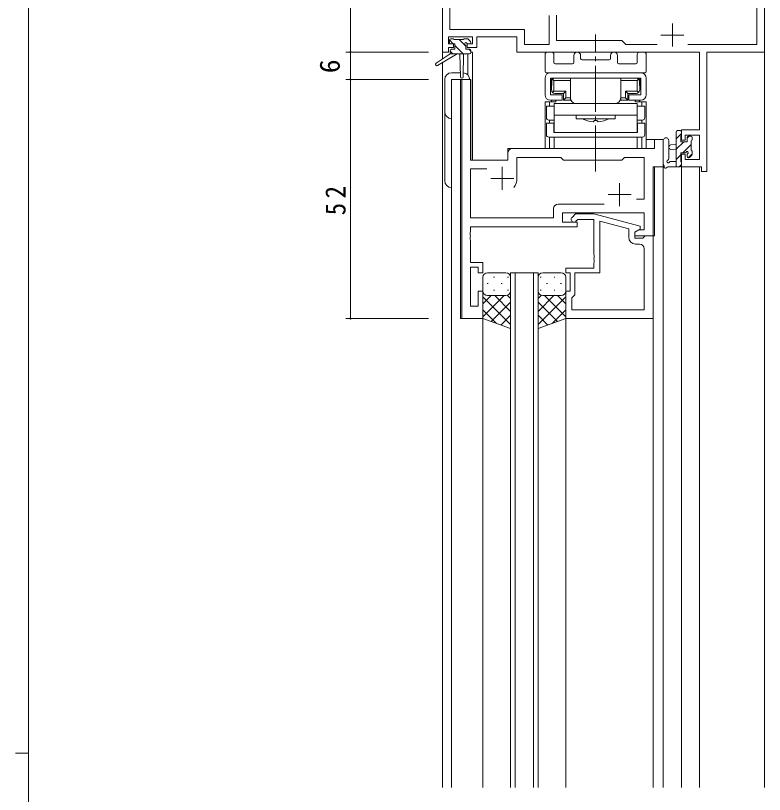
# Model space of a CAD drawing. Units: millimetres on the paper. Extents: x -397 to 397, y -282 to 282.
# Drawn here: x -396.7 to -233.9, y 7.8 to 177.2 of the extents above; entities that cross this region are included whole.
import ezdxf
from ezdxf.enums import TextEntityAlignment as Align

# ---------------------------------------------------------------- set-up
doc = ezdxf.new("R2010")
doc.units = ezdxf.units.MM
doc.linetypes.add('USER2', pattern=[13, 10, -1, 1, -1])
for name, color, linetype, lineweight in [('0-1_YKK_ZWAK', 7, 'Continuous', 18), ('0-3_YKK_11', 7, 'Continuous', 18), ('0-4_YKK_12', 2, 'Continuous', 18), ('0-5_YKK_13', 4, 'Continuous', 18), ('0-6_YKK_D', 6, 'Continuous', 18)]:
    doc.layers.add(name, color=color, linetype=linetype, lineweight=lineweight)
doc.styles.add('ＭＳ ゴシック', font='')
doc.styles.get('ＭＳ ゴシック').set_extended_font_data('MS Gothic')

msp = doc.modelspace()

# ---------------------------------------------------------------- linework, layer by layer
at = {"layer": '0-1_YKK_ZWAK'}
for p, q in [((-393.908, -245.7), (-393.908, 279.3)), ((-396.708, 16.8), (-393.908, 16.8))]:
    msp.add_line(p, q, dxfattribs=at)
at = {"layer": '0-3_YKK_11'}
for p, q in [((-303.908, 203.351), (-303.908, 169.3)), ((-302.278, 202.753), (-302.278, 174.23)), ((-235.538, 198.4), (-235.538, 170.93)), ((-233.908, 169.3), (-233.908, 199.3)), ((-280.738, 170.93), (-280.738, 177.23)), ((-279.108, 171.8), (-279.108, 177.3)), ((-253.908, 175.5), (-253.908, 170.5)), ((-302.278, 174.23), (-286.078, 174.23)), ((-286.078, 174.23), (-286.078, 170.93)), ((-256.408, 173), (-251.408, 173)), ((-302.608, 172.6), (-297.408, 172.6)), ((-302.608, 171.1), (-302.608, 172.6)), ((-297.408, 172.6), (-297.408, 171.1)), ((-296.408, 172.6), (-287.708, 172.6)), ((-296.408, 170.3), (-296.408, 172.6)), ((-287.708, 172.6), (-287.708, 169.3)), ((-264.908, 171.8), (-279.108, 171.8)), ((-264.038, 170.93), (-264.908, 171.8)), ((-301.508, 171.1), (-302.608, 171.1)), ((-302.608, 170.3), (-301.508, 170.3)), ((-302.608, 169.3), (-302.608, 170.3)), ((-301.508, 170.3), (-301.508, 171.1)), ((-298.508, 171.1), (-298.508, 170.3)), ((-297.408, 171.1), (-298.508, 171.1)), ((-298.508, 170.3), (-296.408, 170.3)), ((-286.078, 170.93), (-280.738, 170.93)), ((-257.259, 170.93), (-264.038, 170.93)), ((-235.538, 170.93), (-250.558, 170.93)), ((-303.908, 169.3), (-302.608, 169.3)), ((-287.708, 169.3), (-248.038, 169.3)), ((-248.038, 169.3), (-248.038, 152.4)), ((-246.408, 169.3), (-233.908, 169.3)), ((-246.408, 143.3), (-246.408, 169.3)), ((-297.778, 163.3), (-299.708, 163.3)), ((-299.708, 163.3), (-299.708, 111.3)), ((-297.778, 145.8), (-297.778, 163.3)), ((-251.908, 152.4), (-251.908, 150.1)), ((-248.038, 152.4), (-251.908, 152.4)), ((-251.108, 151.2), (-248.038, 151.2)), ((-251.108, 150.1), (-251.108, 151.2)), ((-248.038, 151.2), (-248.038, 145.93)), ((-257.838, 150.3), (-257.838, 148.3)), ((-255.908, 150.3), (-257.838, 150.3)), ((-255.908, 144.3), (-255.908, 150.3)), ((-251.908, 150.1), (-251.108, 150.1)), ((-257.838, 148.3), (-288.708, 148.3)), ((-289.708, 145.8), (-297.778, 145.8)), ((-289.708, 147.3), (-289.708, 145.8)), ((-287.708, 146.37), (-278.178, 146.37)), ((-287.708, 141.8), (-287.708, 146.37)), ((-278.178, 146.37), (-277.608, 145.8)), ((-277.608, 145.8), (-264.908, 145.8)), ((-264.908, 145.8), (-264.338, 146.37)), ((-264.338, 146.37), (-260.038, 146.37)), ((-260.038, 146.37), (-260.038, 137.3)), ((-251.908, 147.1), (-251.908, 144.3)), ((-251.108, 147.1), (-251.908, 147.1)), ((-251.108, 145.93), (-251.108, 147.1)), ((-248.038, 145.93), (-251.108, 145.93)), ((-290.908, 144.3), (-290.908, 139.3)), ((-258.108, 144.3), (-255.908, 144.3)), ((-258.108, 129.3), (-258.108, 144.3)), ((-251.908, 144.3), (-247.608, 144.3)), ((-247.608, 144.3), (-247.608, 143.3)), ((-297.778, 143.87), (-294.259, 143.87)), ((-297.778, 133.23), (-297.778, 143.87)), ((-247.608, 143.3), (-246.408, 143.3)), ((-293.408, 141.8), (-288.408, 141.8)), ((-265.408, 140.8), (-265.408, 135.8)), ((-267.908, 138.3), (-262.908, 138.3)), ((-260.038, 137.3), (-261.742, 137.3)), ((-268.759, 136.23), (-278.738, 136.23)), ((-268.759, 136.23), (-278.738, 136.23)), ((-279.738, 135.23), (-279.738, 133.23)), ((-277.808, 134.3), (-260.038, 134.3)), ((-277.808, 132.3), (-277.808, 134.3)), ((-275.732, 133.324), (-274.957, 134.1)), ((-274.957, 134.1), (-271.012, 134.1)), ((-271.012, 134.1), (-260.908, 131.393)), ((-260.038, 134.3), (-260.038, 130.6)), ((-279.738, 133.23), (-297.778, 133.23)), ((-274.608, 132.3), (-277.808, 132.3)), ((-274.46, 132.9), (-274.884, 132.476)), ((-274.608, 131.3), (-274.608, 132.3)), ((-271.008, 132.9), (-274.46, 132.9)), ((-271.008, 125.258), (-271.008, 132.9)), ((-269.708, 132.508), (-269.708, 121.3)), ((-263.408, 130.82), (-269.708, 132.508)), ((-297.778, 131.3), (-274.608, 131.3)), ((-297.778, 130.258), (-297.778, 131.3)), ((-263.408, 129), (-263.408, 130.82)), ((-260.908, 130.793), (-262.108, 130.1)), ((-261.242, 130.6), (-262.108, 130.1)), ((-260.038, 130.6), (-261.242, 130.6)), ((-260.908, 131.393), (-260.908, 130.793)), ((-297.898, 130.075), (-297.778, 130.258)), ((-297.898, 129.525), (-297.898, 130.075)), ((-297.778, 129.342), (-297.898, 129.525)), ((-297.898, 129.075), (-297.778, 129.258)), ((-297.898, 128.525), (-297.898, 129.075)), ((-297.778, 129.258), (-297.778, 129.342)), ((-262.108, 130.1), (-262.108, 129.3)), ((-262.108, 130.1), (-262.108, 128.8)), ((-262.108, 129.3), (-258.108, 129.3)), ((-262.108, 128.8), (-260.308, 128.8)), ((-260.308, 128.8), (-260.108, 129)), ((-260.108, 129), (-259.808, 129.3)), ((-259.808, 129.3), (-258.108, 129.3)), ((-258.108, 129.3), (-258.108, 111.3)), ((-297.778, 128.342), (-297.898, 128.525)), ((-297.778, 123.5), (-297.778, 128.342)), ((-261.038, 127.5), (-261.908, 127.5)), ((-260.038, 113.23), (-260.038, 126.5)), ((-270.888, 125.075), (-271.008, 125.258)), ((-271.008, 124.342), (-270.888, 124.525)), ((-271.008, 124.258), (-271.008, 124.342)), ((-270.888, 124.075), (-271.008, 124.258)), ((-270.888, 124.525), (-270.888, 125.075)), ((-270.888, 123.525), (-270.888, 124.075)), ((-295.108, 123.5), (-297.778, 123.5)), ((-297.778, 122.5), (-296.108, 122.5)), ((-297.778, 114), (-297.778, 122.5)), ((-296.108, 122.5), (-296.108, 121.3)), ((-295.108, 121.3), (-295.108, 123.5)), ((-277.108, 122.3), (-271.008, 122.3)), ((-277.108, 121.3), (-277.108, 122.3)), ((-271.008, 123.342), (-270.888, 123.525)), ((-271.008, 122.3), (-271.008, 123.342)), ((-296.108, 121.3), (-295.108, 121.3)), ((-276.108, 121.3), (-277.108, 121.3)), ((-276.108, 117.3), (-276.108, 121.3)), ((-275.108, 121.3), (-275.108, 116.5)), ((-269.708, 121.3), (-275.108, 121.3)), ((-296.108, 117.3), (-296.108, 114)), ((-295.108, 117.3), (-296.108, 117.3)), ((-295.108, 111.3), (-295.108, 117.3)), ((-277.108, 117.3), (-276.108, 117.3)), ((-277.108, 111.3), (-277.108, 117.3)), ((-275.608, 116), (-275.808, 115.8)), ((-275.808, 115.8), (-275.808, 113.23)), ((-275.108, 116.5), (-275.608, 116)), ((-296.108, 114), (-297.778, 114)), ((-275.808, 113.23), (-260.038, 113.23)), ((-275.808, 113.23), (-260.038, 113.23)), ((-299.708, 111.3), (-295.108, 111.3)), ((-258.108, 111.3), (-277.108, 111.3))]:
    msp.add_line(p, q, dxfattribs=at)
for centre, radius, start, end in [((-288.708, 147.3), 1, 90.00001, 179.99999), ((-290.908, 141.8), 3.2, 321.63348, 359.99999), ((-278.738, 135.23), 1, 90.00001, 179.99999), ((-275.308, 132.9), 0.6, 134.99999, 315.00001), ((-261.908, 129), 1.5, 180.00001, 269.99999), ((-261.038, 126.5), 1, 0.00001, 89.99999)]:
    msp.add_arc(centre, radius, start, end, dxfattribs=at)
at = {"layer": '0-4_YKK_12'}
for p, q in [((-303.908, 205.3), (-303.908, 167.763)), ((-233.908, 199.3), (-233.908, 9.3)), ((-298.408, 168.9), (-298.408, 164.32)), ((-297.408, 169.3), (-297.708, 169.3)), ((-297.408, 169.3), (-297.408, 145.8)), ((-303.908, 166.973), (-303.908, 9.3)), ((-297.708, 163.3), (-301.908, 163.3)), ((-301.908, 163.3), (-301.908, 9.3)), ((-299.978, 111.3), (-299.978, 163.3)), ((-297.708, 163.3), (-297.708, 145.8)), ((-259.608, 150.3), (-259.608, 148.3)), ((-255.908, 150.3), (-259.608, 150.3)), ((-255.908, 9.3), (-255.908, 150.3)), ((-289.708, 148.3), (-260.408, 148.3)), ((-289.708, 145.8), (-289.708, 148.3)), ((-297.708, 145.8), (-289.708, 145.8)), ((-257.838, 129.3), (-257.838, 144.298)), ((-251.908, 144.3), (-248.008, 144.3)), ((-251.908, 144.3), (-251.908, 9.3)), ((-248.008, 144.3), (-248.008, 9.3)), ((-258.408, 129.3), (-257.838, 129.3)), ((-289.108, 121.301), (-283.108, 121.301)), ((-289.108, 9.3), (-289.108, 121.301)), ((-288.108, 121.301), (-288.108, 9.3)), ((-284.108, 9.3), (-284.108, 121.301)), ((-283.108, 121.301), (-283.108, 9.3)), ((-295.108, 111.3), (-299.978, 111.3)), ((-295.108, 9.3), (-295.108, 111.3)), ((-277.108, 9.3), (-277.108, 111.8)), ((-258.108, 9.3), (-258.108, 111.3))]:
    msp.add_line(p, q, dxfattribs=at)
at = {"layer": '0-5_YKK_13', "linetype": 'USER2'}
msp.add_line((-270.608, 143.3), (-270.608, 173.1), dxfattribs=at)
at = {"layer": '0-5_YKK_13'}
for p, q in [((-301.588, 171.1), (-302.408, 171.92)), ((-302.408, 171.4), (-302.408, 171.9)), ((-302.108, 172.2), (-301.608, 172.2)), ((-301.408, 172), (-299.308, 172)), ((-298.808, 170.566), (-300.243, 172)), ((-299.108, 172.2), (-298.508, 172.2)), ((-298.296, 172.112), (-297.796, 171.612)), ((-302.208, 169.6), (-302.208, 168.9)), ((-301.633, 168.9), (-302.208, 169.476)), ((-301.208, 171.1), (-302.108, 171.1)), ((-301.908, 169.9), (-301.208, 169.9)), ((-301.208, 169.9), (-301.208, 171.1)), ((-299.388, 168.9), (-301.208, 170.721)), ((-298.808, 170.639), (-298.808, 169.9)), ((-298.808, 169.9), (-298.008, 169.9)), ((-298.008, 171.1), (-298.347, 171.1)), ((-297.708, 169.466), (-298.143, 169.9)), ((-297.708, 169.6), (-297.708, 169.2)), ((-302.208, 168.9), (-305.275, 166.849)), ((-300.708, 168.9), (-304.953, 166.343)), ((-298.008, 168.9), (-302.208, 168.9)), ((-300.108, 168.9), (-300.006, 163.892)), ((-299.306, 168.9), (-299.406, 163.892)), ((-281.608, 165.1), (-281.608, 168.8)), ((-281.108, 169.3), (-280.178, 169.3)), ((-279.678, 168.8), (-279.678, 167.03)), ((-275.358, 167.03), (-275.358, 168.55)), ((-273.858, 168.55), (-273.858, 167.9)), ((-267.358, 167.9), (-267.358, 168.55)), ((-265.858, 168.55), (-265.858, 167.03)), ((-261.538, 167.03), (-261.538, 168.8)), ((-261.038, 169.3), (-260.108, 169.3)), ((-259.608, 168.8), (-259.608, 165.1)), ((-279.378, 166.73), (-275.658, 166.73)), ((-273.558, 167.6), (-267.658, 167.6)), ((-265.558, 166.73), (-261.838, 166.73)), ((-300.025, 164.8), (-301.908, 164.8)), ((-259.908, 164.8), (-281.308, 164.8)), ((-280.408, 164.8), (-260.808, 164.8)), ((-303.408, 163.3), (-303.408, 141.3)), ((-301.908, 139.8), (-301.908, 163.3)), ((-301.908, 163.3), (-298.008, 163.3)), ((-281.608, 160), (-281.608, 163.6)), ((-280.408, 160), (-280.408, 163.6)), ((-280.408, 163.6), (-260.808, 163.6)), ((-280.258, 163.6), (-278.308, 163.6)), ((-280.258, 163.6), (-280.258, 161.6)), ((-280.158, 162.9), (-280.158, 162)), ((-279.658, 163.1), (-279.953, 163.395)), ((-279.658, 163.1), (-276.058, 163.1)), ((-279.658, 163.1), (-279.658, 160.8)), ((-276.058, 163.6), (-279.458, 163.6)), ((-276.058, 159), (-276.058, 163.6)), ((-261.758, 163.6), (-265.158, 163.6)), ((-265.158, 159), (-265.158, 163.6)), ((-265.158, 163.1), (-261.558, 163.1)), ((-261.558, 163.1), (-261.263, 163.395)), ((-261.558, 163.1), (-261.558, 160.8)), ((-261.058, 162.9), (-261.058, 162)), ((-260.958, 161.6), (-260.958, 163.6)), ((-260.808, 160), (-260.808, 163.6)), ((-259.608, 163.6), (-259.608, 160)), ((-280.208, 162), (-280.158, 162)), ((-280.208, 161), (-280.208, 162)), ((-280.208, 161), (-280.158, 161)), ((-261.008, 161), (-261.058, 161)), ((-277.858, 160), (-280.408, 160)), ((-279.658, 160.8), (-279.953, 160.505)), ((-279.658, 160.8), (-277.108, 160.8)), ((-277.608, 160.3), (-279.458, 160.3)), ((-277.858, 158.8), (-277.858, 160)), ((-277.608, 160.3), (-277.108, 160.8)), ((-277.608, 160.3), (-277.608, 158.8)), ((-277.108, 159.3), (-277.108, 160.8)), ((-265.158, 159.3), (-264.108, 159.3)), ((-261.558, 160.8), (-264.108, 160.8)), ((-264.108, 159.3), (-264.108, 160.8)), ((-263.608, 160.3), (-264.108, 160.8)), ((-264.108, 159.3), (-263.608, 158.8)), ((-263.608, 160.3), (-263.608, 158.8)), ((-261.758, 160.3), (-263.608, 160.3)), ((-260.808, 160), (-263.358, 160)), ((-263.358, 158.8), (-263.358, 160)), ((-261.558, 160.8), (-261.263, 160.505)), ((-281.608, 148.3), (-281.608, 158.5)), ((-279.278, 158.5), (-281.608, 158.5)), ((-280.658, 157.5), (-280.658, 158.5)), ((-280.408, 158.8), (-277.858, 158.8)), ((-280.178, 158.5), (-280.178, 158.8)), ((-279.608, 158.1), (-279.608, 151.8)), ((-261.608, 158.1), (-279.608, 158.1)), ((-279.228, 158.8), (-279.228, 158.5)), ((-277.608, 158.8), (-276.058, 158.8)), ((-266.358, 158.1), (-274.858, 158.1)), ((-265.158, 158.8), (-263.608, 158.8)), ((-263.358, 158.8), (-260.808, 158.8)), ((-261.988, 158.5), (-261.988, 158.8)), ((-261.938, 158.5), (-259.608, 158.5)), ((-261.608, 151.8), (-261.608, 158.1)), ((-261.038, 158.5), (-261.038, 158.8)), ((-260.558, 157.5), (-260.558, 158.5)), ((-259.608, 148.3), (-259.608, 158.5)), ((-281.308, 157.5), (-281.308, 155)), ((-279.608, 157.5), (-281.308, 157.5)), ((-259.908, 157.5), (-261.608, 157.5)), ((-259.908, 157.5), (-259.908, 155)), ((-279.608, 154.5), (-280.808, 154.5)), ((-280.658, 153.8), (-280.658, 154.5)), ((-279.608, 155.6), (-261.608, 155.6)), ((-274.858, 155.6), (-274.858, 154.8)), ((-274.858, 154.8), (-266.358, 154.8)), ((-270.056, 154.097), (-270.358, 154.4)), ((-266.358, 154.8), (-266.358, 155.6)), ((-260.408, 154.5), (-261.608, 154.5)), ((-260.558, 153.8), (-260.558, 154.5)), ((-281.308, 153.8), (-281.308, 151.3)), ((-279.608, 153.8), (-281.308, 153.8)), ((-279.708, 151.8), (-279.708, 153.8)), ((-259.908, 153.8), (-261.608, 153.8)), ((-261.508, 153.8), (-261.508, 151.8)), ((-259.908, 153.8), (-259.908, 151.3)), ((-260.408, 150.8), (-280.808, 150.8)), ((-280.658, 148.3), (-280.658, 150.8)), ((-261.508, 151.8), (-279.708, 151.8)), ((-261.608, 151.8), (-279.608, 151.8)), ((-279.608, 150.8), (-261.608, 150.8)), ((-279.608, 148.3), (-279.608, 150.8)), ((-261.608, 150.8), (-261.608, 148.3)), ((-260.558, 148.3), (-260.558, 150.8)), ((-253.108, 144.3), (-253.108, 151.9)), ((-251.908, 151.591), (-253.108, 150.391)), ((-252.808, 152.2), (-252.208, 152.2)), ((-252.108, 151.1), (-252.108, 149.8)), ((-251.908, 151.9), (-251.908, 151.3)), ((-250.254, 151), (-250.708, 150.546)), ((-250.408, 151), (-249.908, 151)), ((-255.908, 150.028), (-255.908, 144.866)), ((-254.708, 150.028), (-254.705, 146.067)), ((-253.108, 149.2), (-254.253, 149.098)), ((-251.454, 149.8), (-253.108, 148.146)), ((-252.108, 149.8), (-250.708, 149.8)), ((-249.808, 149.201), (-251.609, 147.4)), ((-250.708, 149.8), (-250.708, 150.7)), ((-249.808, 150), (-249.808, 147.9)), ((-249.608, 150.7), (-249.608, 150.2)), ((-259.608, 148.3), (-281.608, 148.3)), ((-253.108, 148), (-254.253, 148.102)), ((-249.608, 147.7), (-249.608, 147.1)), ((-252.108, 146.901), (-253.108, 145.901)), ((-252.108, 147.4), (-252.108, 145.4)), ((-251.169, 147.4), (-252.108, 147.4)), ((-250.708, 146.6), (-250.708, 146.939)), ((-249.608, 147.156), (-250.46, 146.304)), ((-249.696, 146.888), (-250.196, 146.388)), ((-252.208, 144.3), (-254.889, 144.3)), ((-254.289, 145.5), (-253.108, 145.5)), ((-251.908, 144.856), (-252.464, 144.3)), ((-251.908, 145.2), (-251.908, 144.6)), ((-295.108, 120.3), (-295.108, 117.3)), ((-290.108, 121.3), (-294.108, 121.3)), ((-292.773, 120.352), (-292.573, 120.352)), ((-289.743, 120.352), (-289.543, 120.352)), ((-289.108, 117.3), (-289.108, 120.3)), ((-283.108, 117.3), (-283.108, 120.3)), ((-282.473, 120.352), (-282.673, 120.352)), ((-282.108, 121.3), (-278.108, 121.3)), ((-279.443, 120.352), (-279.643, 120.352)), ((-277.108, 120.3), (-277.108, 117.3)), ((-294.188, 118.937), (-293.988, 118.937)), ((-291.158, 118.937), (-290.958, 118.937)), ((-281.058, 118.937), (-281.258, 118.937)), ((-278.028, 118.937), (-278.228, 118.937)), ((-295.108, 111.3), (-295.108, 117.3)), ((-292.773, 117.522), (-292.573, 117.522)), ((-289.743, 117.522), (-289.543, 117.522)), ((-289.108, 109.157), (-289.108, 117.3)), ((-283.108, 117.3), (-283.108, 109.157)), ((-282.473, 117.522), (-282.673, 117.522)), ((-279.443, 117.522), (-279.643, 117.522)), ((-277.108, 111.3), (-277.108, 117.3)), ((-293.316, 116.3), (-295.108, 114.508)), ((-290.488, 116.3), (-295.108, 111.68)), ((-295.108, 116.032), (-289.108, 110.032)), ((-294.108, 116.3), (-290.508, 116.3)), ((-293.708, 116.3), (-290.108, 116.3)), ((-292.548, 116.3), (-289.108, 112.86)), ((-289.776, 116.357), (-289.108, 115.689)), ((-282.44, 116.357), (-283.108, 115.689)), ((-279.668, 116.3), (-283.108, 112.86)), ((-277.108, 116.032), (-283.108, 110.032)), ((-278.508, 116.3), (-282.108, 116.3)), ((-281.729, 116.3), (-277.108, 111.68)), ((-278.108, 116.3), (-281.708, 116.3)), ((-278.9, 116.3), (-277.108, 114.508)), ((-289.108, 114.851), (-293.304, 110.656)), ((-283.108, 114.851), (-278.912, 110.656)), ((-295.108, 113.203), (-292.147, 110.243)), ((-289.108, 112.023), (-291.22, 109.911)), ((-283.108, 112.023), (-280.997, 109.911)), ((-277.108, 113.203), (-280.069, 110.243)), ((-289.108, 109.157), (-295.108, 111.3)), ((-283.108, 109.157), (-277.108, 111.3))]:
    msp.add_line(p, q, dxfattribs=at)
for points in [[(-278.308, 163.6), (-262.908, 163.6), (-260.958, 163.6)], [(-261.008, 161), (-261.008, 162), (-261.058, 162)], [(-277.608, 158.8), (-277.108, 159.3), (-276.058, 159.3)], [(-271.161, 154.097), (-270.858, 154.4), (-270.358, 154.4)]]:
    msp.add_lwpolyline(points, dxfattribs=at)
for centre, radius, start, end in [((-302.108, 171.9), 0.3, 90, 180), ((-302.108, 171.4), 0.3, 180, 270), ((-301.608, 172), 0.2, 0, 90), ((-299.108, 172), 0.2, 90, 180), ((-298.808, 171.1), 0.25, 33.05573, 236.94427), ((-298.347, 171.4), 0.3, 213.05573, 270), ((-298.508, 171.9), 0.3, 45, 90), ((-298.008, 171.4), 0.3, 270, 45), ((-301.908, 169.6), 0.3, 90, 180), ((-299.108, 170.639), 0.3, 0, 56.94427), ((-298.008, 169.6), 0.3, 0, 90), ((-298.008, 169.2), 0.3, 270, 0), ((-281.108, 168.8), 0.5, 90, 180), ((-280.178, 168.8), 0.5, 0, 90), ((-274.608, 168.55), 0.75, 360, 180), ((-273.558, 167.9), 0.3, 180, 270), ((-267.658, 167.9), 0.3, 270, 0), ((-266.608, 168.55), 0.75, 0, 180), ((-261.038, 168.8), 0.5, 90, 180), ((-260.108, 168.8), 0.5, 0, 90), ((-305.108, 166.6), 0.3, 123.76905, 301.06147), ((-279.378, 167.03), 0.3, 180, 270), ((-275.658, 167.03), 0.3, 270, 0), ((-265.558, 167.03), 0.3, 180, 270), ((-261.838, 167.03), 0.3, 270, 360), ((-301.908, 163.3), 1.5, 90, 180), ((-299.508, 163.3), 1.5, 0, 85.40479), ((-281.308, 165.1), 0.3, 180, 270), ((-280.408, 163.6), 1.2, 90, 180), ((-260.808, 163.6), 1.2, 0, 90), ((-259.908, 165.1), 0.3, 270, 0), ((-299.706, 163.898), 0.3, 181.16963, 358.85539), ((-279.458, 162.9), 0.7, 90, 180), ((-261.758, 162.9), 0.7, 0, 90), ((-279.458, 161), 0.7, 180, 270), ((-261.758, 161), 0.7, 270, 0), ((-280.408, 160), 1.2, 180, 270), ((-274.858, 159.3), 1.2, 180, 270), ((-266.358, 159.3), 1.2, 270, 0), ((-260.808, 160), 1.2, 270, 0), ((-301.908, 156.3), 1.5, 180, 270), ((-280.808, 155), 0.5, 180, 270), ((-270.608, 160.153), 6.083, 241.64236, 264.76867), ((-270.608, 160.153), 6.083, 275.23133, 298.35764), ((-260.408, 155), 0.5, 270, 0), ((-280.808, 151.3), 0.5, 180, 270), ((-260.408, 151.3), 0.5, 270, 0), ((-252.808, 151.9), 0.3, 90, 180), ((-252.208, 151.9), 0.3, 0, 90), ((-252.108, 151.3), 0.2, 270, 0), ((-250.408, 150.7), 0.3, 90, 180), ((-249.908, 150.7), 0.3, 0, 90), ((-255.308, 150.028), 0.6, 0.04023, 180.04023), ((-249.808, 150.2), 0.2, 270, 0), ((-254.208, 148.6), 0.5, 95.09207, 264.90793), ((-251.169, 147.7), 0.3, 270, 326.94427), ((-250.708, 147.4), 0.25, 303.05573, 146.94427), ((-249.808, 147.7), 0.2, 0, 90), ((-254.808, 145.5), 0.3, 109.18976, 330), ((-255.005, 146.067), 0.3, 289.18976, 0.04023), ((-250.408, 146.939), 0.3, 123.05573, 180), ((-250.408, 146.6), 0.3, 180, 315), ((-249.908, 147.1), 0.3, 315, 0), ((-255.608, 144.866), 0.3, 180, 229.47122), ((-255.998, 144.41), 0.3, 349.47122, 49.47122), ((-255.408, 144.3), 0.3, 169.47122, 330), ((-254.889, 144), 0.3, 90, 150), ((-254.289, 145.2), 0.3, 90, 150), ((-252.208, 144.6), 0.3, 270, 0), ((-252.108, 145.2), 0.2, 360, 90), ((-301.908, 141.3), 1.5, 180, 270), ((-294.108, 120.3), 1, 90, 180), ((-290.108, 120.3), 1, 0, 90), ((-282.108, 120.3), 1, 90, 180), ((-278.108, 120.3), 1, 0, 90), ((-294.108, 117.3), 1, 180, 270), ((-294.108, 117.3), 1, 180, 270), ((-290.108, 117.3), 1, 270, 0), ((-290.108, 117.3), 1, 270, 0), ((-282.108, 117.3), 1, 180, 270), ((-282.108, 117.3), 1, 180, 270), ((-278.108, 117.3), 1, 270, 0), ((-278.108, 117.3), 1, 270, 0)]:
    msp.add_arc(centre, radius, start, end, dxfattribs=at)
at = {"layer": '0-6_YKK_D'}
for p, q in [((-323.908, 169.3), (-323.908, 204.3)), ((-306.908, 169.3), (-324.908, 169.3)), ((-306.908, 169.3), (-324.908, 169.3)), ((-323.908, 169.3), (-323.908, 163.3)), ((-306.908, 163.3), (-324.908, 163.3)), ((-306.908, 163.3), (-324.908, 163.3)), ((-323.908, 163.3), (-323.908, 111.3)), ((-306.908, 111.3), (-324.908, 111.3))]:
    msp.add_line(p, q, dxfattribs=at)
for centre, start, end in [((-323.908, 169.3), 90, 270), ((-323.908, 169.3), 90, 270), ((-323.908, 169.3), 270, 90), ((-323.908, 169.3), 270, 90), ((-323.908, 163.3), 90, 270), ((-323.908, 163.3), 90, 270), ((-323.908, 163.3), 270, 90), ((-323.908, 163.3), 270, 90), ((-323.908, 111.3), 90, 270), ((-323.908, 111.3), 270, 90)]:
    msp.add_arc(centre, 0.106, start, end, dxfattribs=at)

# ---------------------------------------------------------------- texts
at = {"layer": '0-6_YKK_D', "color": 7, "style": 'ＭＳ ゴシック'}
msp.add_text('6', height=4.399, rotation=90, dxfattribs=at).set_placement((-324.908, 164.7), align=Align.BOTTOM_LEFT)
at = {"layer": '0-6_YKK_D', "color": 7, "insert": (-324.908, 133.78), "char_height": 4.399, "attachment_point": 7, "rotation": 90, "style": 'ＭＳ ゴシック'}
msp.add_mtext('\\T1.37;\\W0.9;52', dxfattribs=at)

doc.saveas('drawing.dxf')
